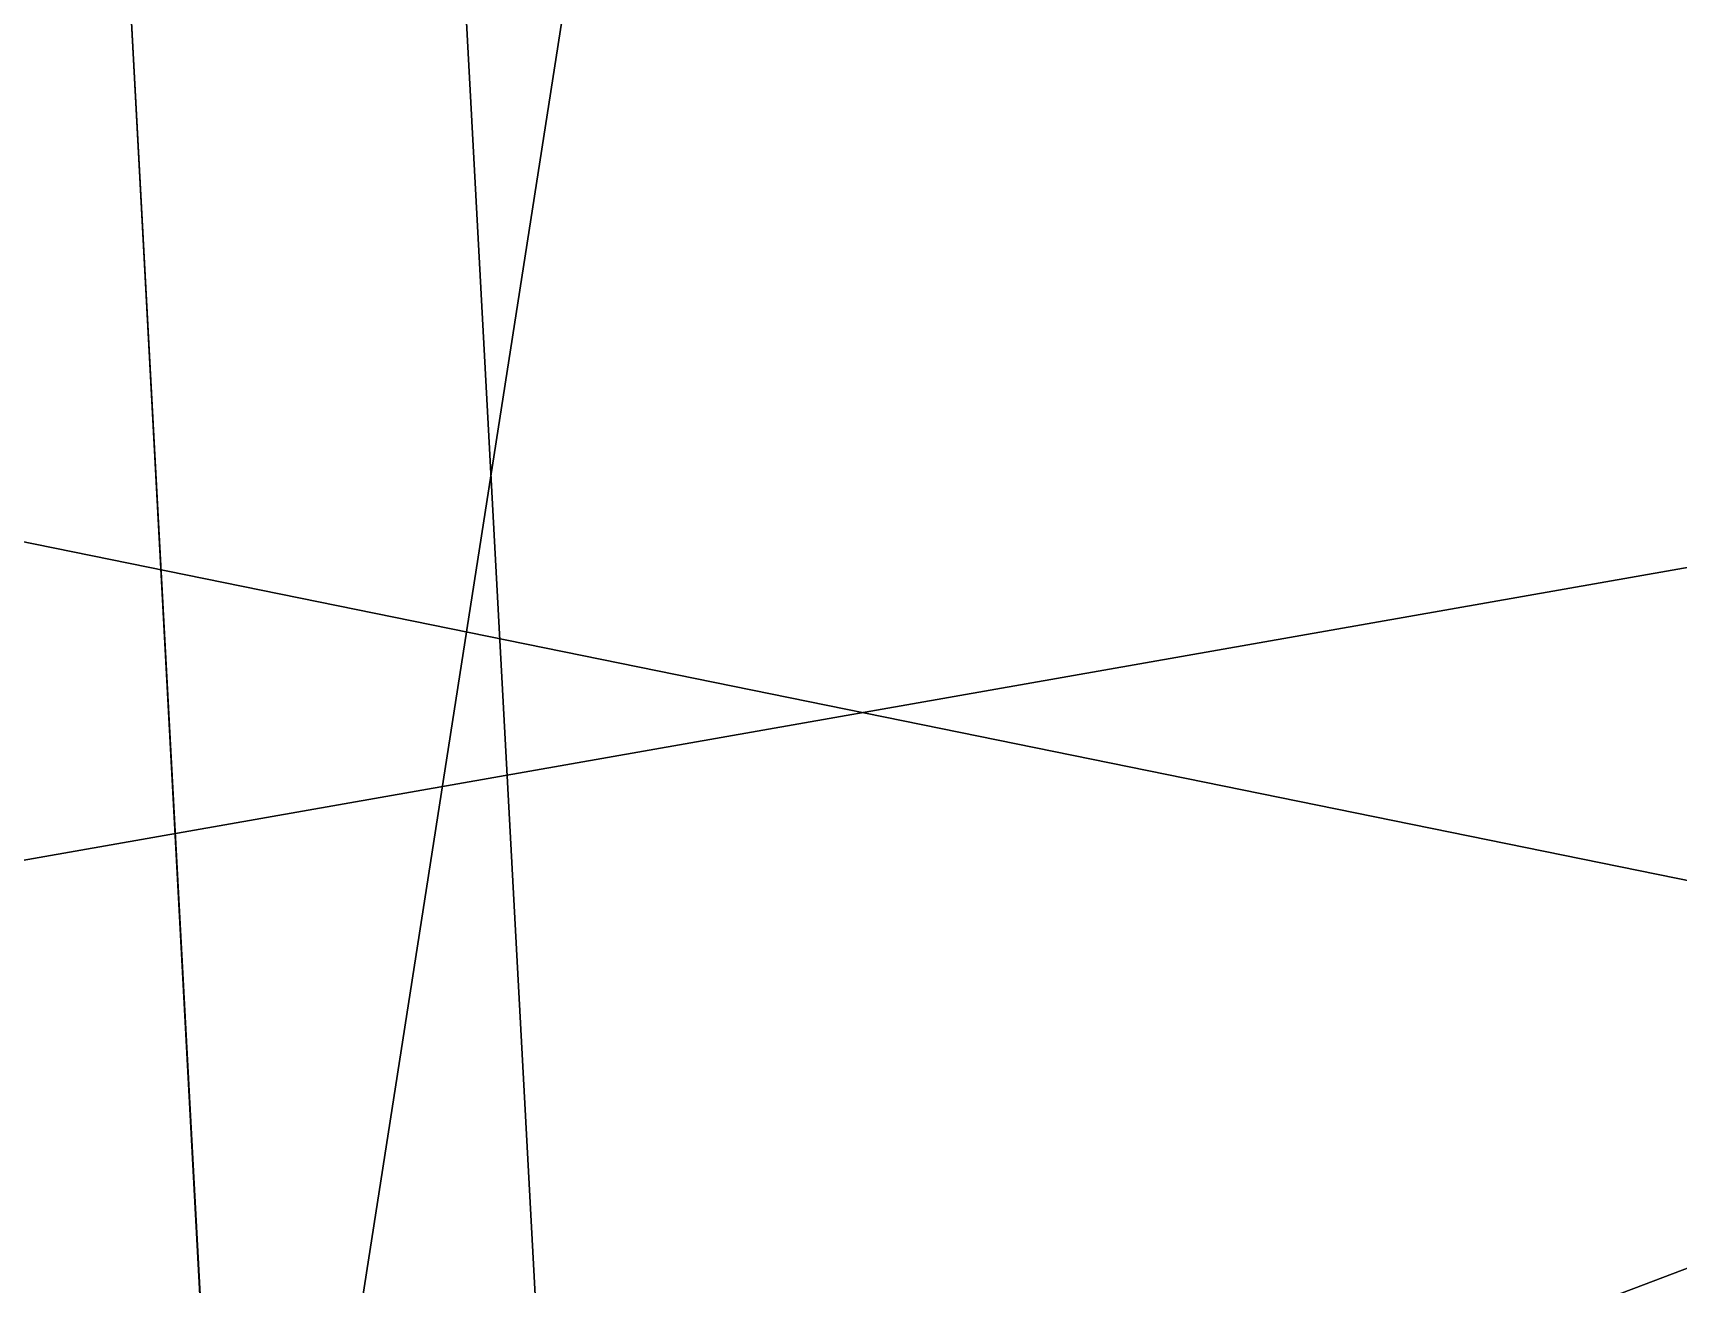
# Model space of a CAD drawing. Header units: metres. Extents: x 503497 to 504361, y 6966567 to 6966857.
# Drawn here: x 504125.3548 to 504125.6865, y 6966696.3074 to 6966696.5598 of the extents above; entities that cross this region are included whole.
import ezdxf

# ---------------------------------------------------------------- set-up
doc = ezdxf.new("R2010")
doc.units = ezdxf.units.M

msp = doc.modelspace()

# ---------------------------------------------------------------- linework, layer by layer
at = {"layer": 'SHADOW_APPROVED_20260111T072000'}
for points in [[(504158.2689, 6966700.4901), (504156.6455, 6966690.0834), (504077.0011, 6966706.3054), (504078.6245, 6966716.7121), (504158.2689, 6966700.4901)], [(504156.6455, 6966690.0834), (504137.1539, 6966693.1239), (504057.5095, 6966709.3459), (504077.0011, 6966706.3054), (504156.6455, 6966690.0834)]]:
    msp.add_lwpolyline(points, close=True, dxfattribs=at)
at = {"layer": 'SHADOW_APPROVED_20260314T074000'}
for points in [[(504154.0443, 6966707.0275), (504153.1492, 6966701.2887), (504057.6347, 6966684.4655), (504058.5298, 6966690.2043), (504154.0443, 6966707.0275)], [(504153.1492, 6966701.2887), (504158.2689, 6966700.4901), (504062.7544, 6966683.6669), (504057.6347, 6966684.4655), (504153.1492, 6966701.2887)]]:
    msp.add_lwpolyline(points, close=True, dxfattribs=at)
at = {"layer": 'SHADOW_APPROVED_20260426T070000'}
for points in [[(504143.738, 6966708.6351), (504154.0443, 6966707.0275), (503917.7164, 6966617.7091), (503907.4101, 6966619.3167), (504143.738, 6966708.6351)], [(504154.0443, 6966707.0275), (504153.1492, 6966701.2887), (503916.8213, 6966611.9703), (503917.7164, 6966617.7091), (504154.0443, 6966707.0275)]]:
    msp.add_lwpolyline(points, close=True, dxfattribs=at)
at = {"layer": 'SHADOW_APPROVED_20260621T120000'}
for points in [[(504124.9683, 6966704.1079), (504125.9354, 6966710.4181), (504128.5564, 6966661.7453), (504127.5893, 6966655.4351), (504124.9683, 6966704.1079)], [(504125.0625, 6966703.6133), (504124.9683, 6966704.1079), (504127.5893, 6966655.4351), (504127.6835, 6966654.9405), (504125.0625, 6966703.6133)], [(504125.4218, 6966703.0603), (504125.0625, 6966703.6133), (504127.6835, 6966654.9405), (504128.0428, 6966654.3875), (504125.4218, 6966703.0603)]]:
    msp.add_lwpolyline(points, close=True, dxfattribs=at)
at = {"layer": 'SHADOW_APPROVED_20261221T120000'}
msp.add_lwpolyline([(504169.5969, 6966680.4426), (504126.9161, 6966687.1003), (504127.8948, 6966693.3744), (504125.0338, 6966693.8207), (504125.668, 6966697.8863), (504125.946, 6966698.4599), (504126.4566, 6966698.8773), (504126.959, 6966699.0217), (504128.7404, 6966698.7953), (504128.9074, 6966699.866), (504128.1289, 6966700.0389), (504127.6943, 6966700.3295), (504127.335, 6966700.8825), (504127.2408, 6966701.3771), (504128.2079, 6966707.6873), (504130.0818, 6966707.395), (504130.6299, 6966710.9085), (504143.1279, 6966708.959), (504143.1279, 6966708.959), (504143.0444, 6966708.4236), (504146.4576, 6966707.8912), (504146.8386, 6966710.3339), (504155.4551, 6966708.9898)], dxfattribs=at)
msp.add_lwpolyline([(504122.7613, 6966696.5515), (504123.3955, 6966700.6171), (504125.668, 6966697.8863), (504125.0338, 6966693.8207), (504122.7613, 6966696.5515)], close=True, dxfattribs=at)
at = {"layer": 'SHADOW_COMPARATOR_RL48_20260621T120000'}
for points in [[(504124.9683, 6966704.1079), (504125.9354, 6966710.4181), (504127.5697, 6966680.0683), (504126.6026, 6966673.7581), (504124.9683, 6966704.1079)], [(504125.0625, 6966703.6133), (504124.9683, 6966704.1079), (504126.6026, 6966673.7581), (504126.6968, 6966673.2635), (504125.0625, 6966703.6133)], [(504125.4218, 6966703.0603), (504125.0625, 6966703.6133), (504126.6968, 6966673.2635), (504127.0561, 6966672.7105), (504125.4218, 6966703.0603)]]:
    msp.add_lwpolyline(points, close=True, dxfattribs=at)

doc.saveas('drawing.dxf')
